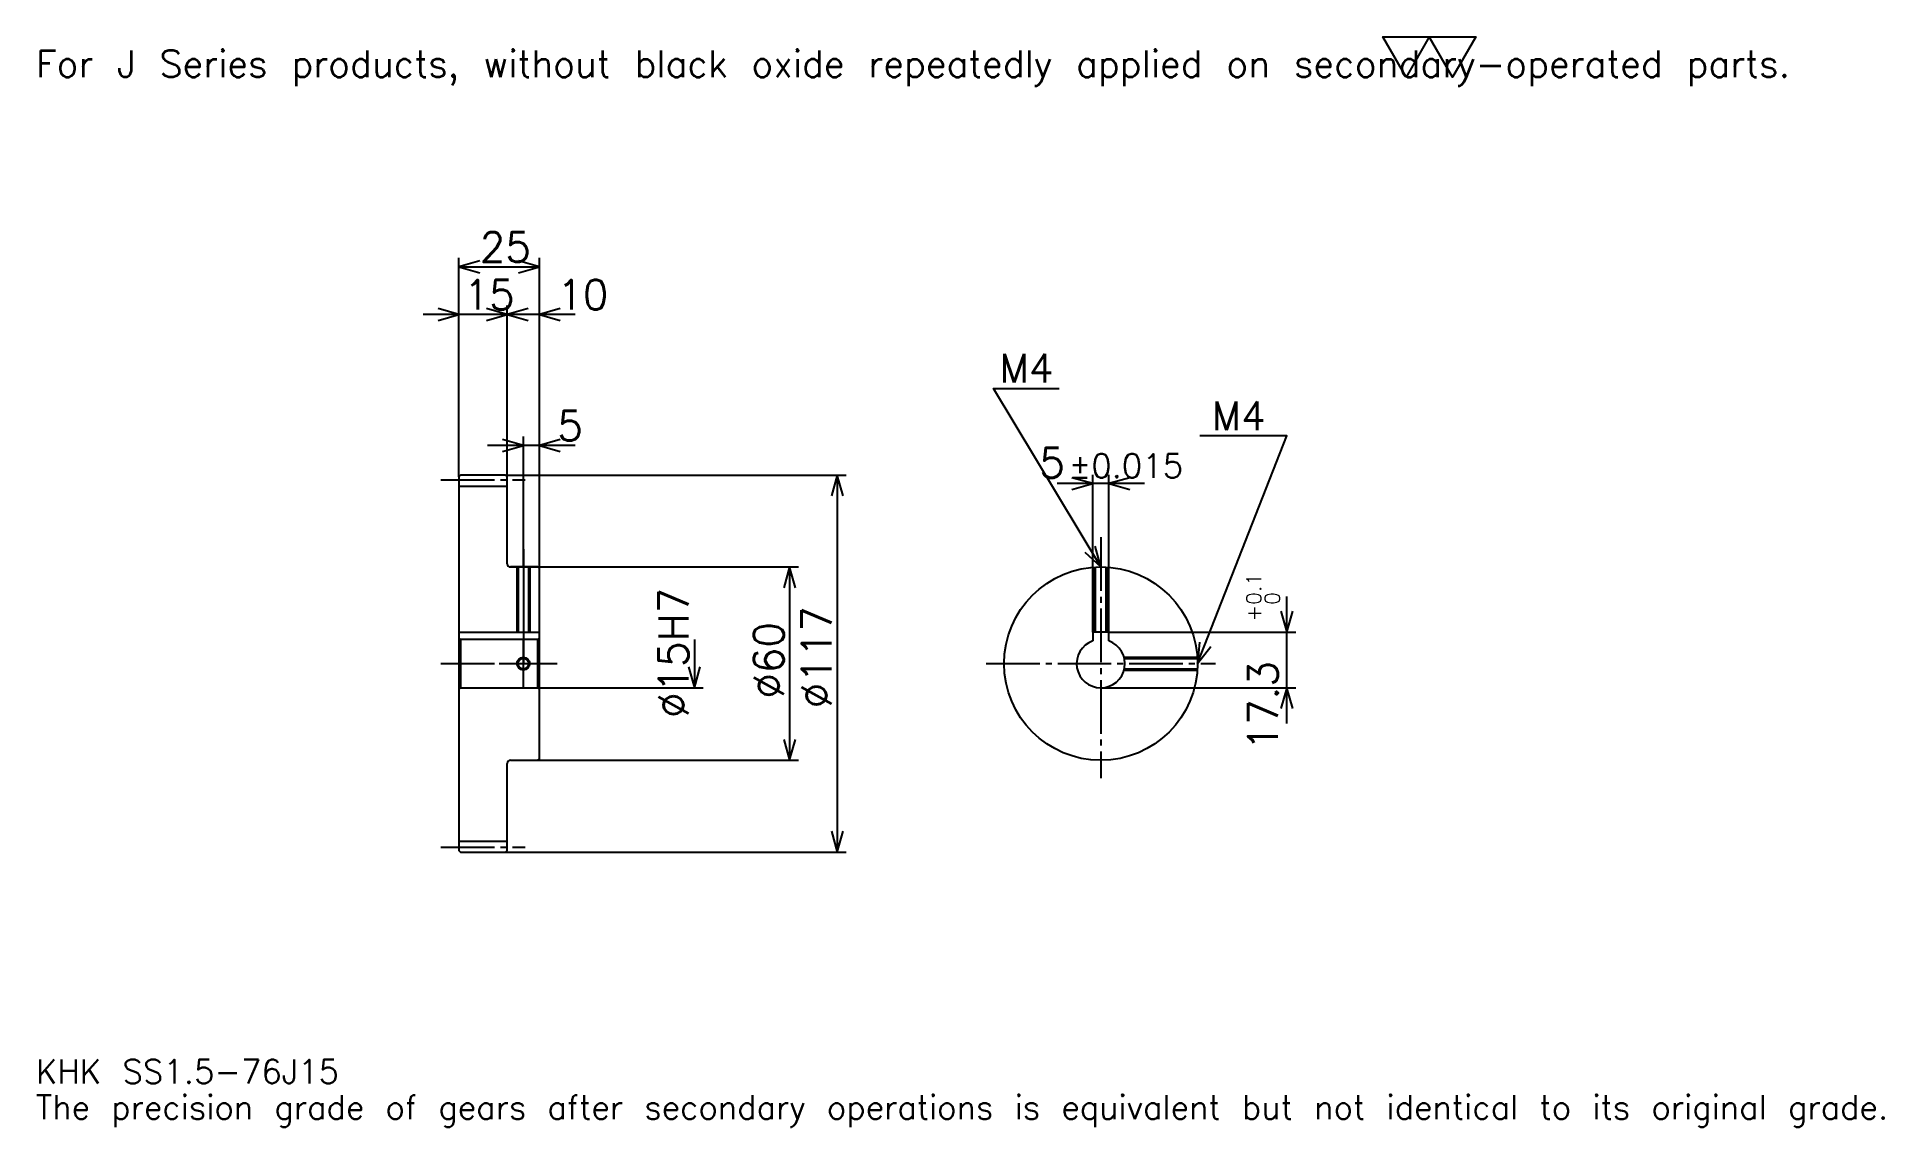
# Model space of a CAD drawing. Extents: x 19 to 592, y 7 to 345.
import ezdxf

# ---------------------------------------------------------------- set-up
doc = ezdxf.new("R2010")
doc.units = 0
doc.linetypes.add('DASHDOT', pattern=[22.173913, 16.630435, -1.847826, 1.847826, -1.847826])
doc.layers.get('0').update_dxf_attribs({"linetype": 'CONTINUOUS'})
doc.layers.add('DASHDOT', color=6, linetype='DASHDOT')
doc.styles.add('KANJI', font='TXT', dxfattribs={"bigfont": 'BIGFONT'})

msp = doc.modelspace()

# ---------------------------------------------------------------- linework, layer by layer
at = {"color": 5}
for p, q in [((149.67392, 209.097824), (149.67392, 276.543457)), ((174.67392, 209.097824), (174.67392, 276.543457)), ((149.67392, 273.771729), (174.67392, 273.771729)), ((175.76088, 258.989136), (138.58696, 258.989136)), ((185.76088, 258.989136), (153.58696, 258.989136)), ((164.67392, 209.097824), (164.67392, 261.760864)), ((185.76088, 218.336945), (158.58696, 218.336945)), ((169.67392, 209.097824), (169.67392, 221.108688)), ((149.67392, 208.597824), (149.67392, 209.097824)), ((164.17392, 209.097824), (174.67392, 209.097824)), ((164.67392, 208.597824), (164.67392, 209.097824)), ((169.67392, 180.597824), (169.67392, 209.097824)), ((169.67392, 180.597824), (169.67392, 209.097824)), ((174.67392, 209.097824), (269.836975, 209.097824)), ((174.67392, 180.097824), (174.67392, 209.097824)), ((267.065216, 209.097824), (267.065216, 92.097824)), ((362.391296, 206.467392), (335.217407, 206.467392)), ((346.304352, 160.397827), (346.304352, 209.239136)), ((351.304352, 160.397827), (351.304352, 209.239136)), ((165.67392, 180.597824), (174.67392, 180.597824)), ((174.67392, 180.597824), (255.054352, 180.597824)), ((252.282623, 180.597824), (252.282623, 120.597824)), ((406.521759, 132.010864), (406.521759, 171.484787)), ((222.717407, 158.097824), (222.717407, 143.097824)), ((351.304352, 160.397827), (409.293488, 160.397827)), ((174.67392, 143.097824), (225.489136, 143.097824)), ((348.804352, 143.097824), (409.293488, 143.097824)), ((165.67392, 120.597824), (174.67392, 120.597824)), ((174.67392, 120.597824), (255.054352, 120.597824)), ((164.17392, 92.097824), (174.67392, 92.097824)), ((174.67392, 92.097824), (269.836975, 92.097824))]:
    msp.add_line(p, q, dxfattribs=at)
at = {"color": 4}
for p, q in [((149.67392, 205.722824), (164.67392, 205.722824)), ((149.67392, 160.397827), (174.67392, 160.397827)), ((150.17392, 158.097824), (150.17392, 143.097824)), ((174.17392, 158.097824), (174.67392, 158.597824)), ((174.17392, 143.097824), (174.67392, 142.597824)), ((149.67392, 95.472824), (164.67392, 95.472824))]:
    msp.add_line(p, q, dxfattribs=at)
at = {"color": 7}
msp.add_lwpolyline([(443.478271, 332.608704), (436.271759, 345.100006), (465.097839, 345.100006), (457.891327, 332.608704), (450.684784, 345.100006), (443.478271, 332.608704)], dxfattribs=at)
at = {"color": 5}
for points in [[(156.141312, 275.619568), (149.67392, 273.771729), (156.141312, 271.92392)], [(168.206528, 271.92392), (174.67392, 273.771729), (168.206528, 275.619568)], [(143.206528, 257.141296), (149.67392, 258.989136), (143.206528, 260.836945)], [(158.206528, 257.141296), (164.67392, 258.989136), (158.206528, 260.836945)], [(171.141312, 260.836945), (164.67392, 258.989136), (171.141312, 257.141296)], [(181.141312, 260.836945), (174.67392, 258.989136), (181.141312, 257.141296)], [(348.804352, 180.597824), (315.543488, 236.032608), (335.869568, 236.032608)], [(163.206528, 216.489136), (169.67392, 218.336945), (163.206528, 220.184784)], [(181.141312, 220.184784), (174.67392, 218.336945), (181.141312, 216.489136)], [(378.804352, 150.597824), (406.521759, 221.25), (379.543518, 221.25)], [(268.913055, 202.630432), (267.065216, 209.097824), (265.217407, 202.630432)], [(339.836975, 204.619568), (346.304352, 206.467392), (339.836975, 208.315216)], [(357.771729, 208.315216), (351.304352, 206.467392), (357.771729, 204.619568)], [(343.892395, 185.192871), (348.804352, 180.597824), (347.061401, 187.094269)], [(254.130432, 174.130432), (252.282623, 180.597824), (250.434784, 174.130432)], [(404.67395, 166.865219), (406.521759, 160.397827), (408.369598, 166.865219)], [(379.446106, 157.29332), (378.804352, 150.597824), (382.886475, 155.943634)], [(220.869568, 149.565216), (222.717407, 143.097824), (224.565216, 149.565216)], [(408.369598, 136.630432), (406.521759, 143.097824), (404.67395, 136.630432)], [(250.434784, 127.065216), (252.282623, 120.597824), (254.130432, 127.065216)], [(265.217407, 98.565216), (267.065216, 92.097824), (268.913055, 98.565216)]]:
    msp.add_lwpolyline(points, dxfattribs=at)
at = {"color": 4}
for points in [[(164.67392, 181.597824), (164.67392, 208.597824), (164.17392, 209.097824), (150.17392, 209.097824), (149.67392, 208.597824), (149.67392, 142.597824)], [(165.67392, 120.597824), (174.17392, 120.597824), (174.67392, 121.097824), (174.67392, 180.097824), (174.17392, 180.597824), (165.67392, 180.597824)], [(167.67392, 180.597824), (167.67392, 160.397827)], [(168.053925, 180.597824), (168.053925, 160.397827)], [(171.293915, 180.597824), (171.293915, 160.397827)], [(171.67392, 180.597824), (171.67392, 160.397827)], [(346.804352, 160.397827), (346.804352, 180.531082)], [(347.184357, 160.397827), (347.184357, 180.554047)], [(350.424347, 160.397827), (350.424347, 180.554047)], [(350.804352, 160.397827), (350.804352, 180.531082)], [(149.67392, 142.597824), (150.17392, 143.097824), (174.17392, 143.097824), (174.17392, 158.097824), (150.17392, 158.097824), (149.67392, 158.597824)], [(351.304352, 157.668884), (351.304352, 160.397827), (346.304352, 160.397827), (346.304352, 157.668884)], [(356.032776, 152.597824), (378.73761, 152.597824)], [(356.127319, 152.217819), (378.760559, 152.217819)], [(356.127319, 148.977829), (378.760559, 148.977829)], [(356.032776, 148.597824), (378.73761, 148.597824)], [(149.67392, 142.597824), (149.67392, 92.597824), (150.17392, 92.097824), (164.17392, 92.097824), (164.67392, 92.597824), (164.67392, 119.597824)]]:
    msp.add_lwpolyline(points, dxfattribs=at)
for centre, radius in [((348.804352, 150.597824), 30), ((169.67392, 150.597824), 1.62)]:
    msp.add_circle(centre, radius, dxfattribs=at)
at = {"color": 7}
msp.add_circle((169.67392, 150.597824), 2, dxfattribs=at)
at = {"color": 4}
for centre, radius, start, end in [((165.67392, 181.597824), 1, 180, 270), ((348.804352, 150.597824), 7.5, 109.471220943, 70.528779057), ((165.67392, 119.597824), 1, 90, 180)]:
    msp.add_arc(centre, radius, start, end, dxfattribs=at)
at = {"layer": 'DASHDOT', "color": 7}
for p, q in [((144.130447, 207.597824), (170.217392, 207.597824)), ((348.804352, 189.83696), (348.804352, 115.054344)), ((169.67392, 180.597824), (169.67392, 150.597824)), ((144.130447, 150.597824), (180.217392, 150.597824)), ((313.260864, 150.597824), (384.347839, 150.597824)), ((144.130447, 93.597824), (170.217392, 93.597824))]:
    msp.add_line(p, q, dxfattribs=at)
for points in [[(169.67392, 186.141296), (169.67392, 154.85434)], [(169.67392, 143.054352), (169.67392, 158.141296)], [(162.130447, 150.597824), (177.217392, 150.597824)]]:
    msp.add_lwpolyline(points, dxfattribs=at)

# ---------------------------------------------------------------- texts
at = {"color": 7, "style": 'KANJI'}
for s, height, p in [('For J Series products, without black oxide repeatedly applied on secondary-operated parts.', 8.315217, (18.47826, 332.608704)), ('25', 9.23913, (156.168488, 275.25)), ('15', 9.23913, (151.168488, 260.467407)), ('10', 9.23913, (180.217392, 260.467407)), ('M4', 8.869566, (317.391296, 237.880432)), ('M4', 8.869566, (383.239136, 223.097824)), ('5', 9.23913, (180.217392, 219.815216)), ('5', 9.23913, (329.732971, 208.315216)), ('%%p0.015', 7.391304, (338.87854, 208.315216)), ('KHK SS1.5-76J15', 7.391304, (18.47826, 20.326086)), ('The precision grade of gears after secondary operations is equivalent but not identical to its original grade.', 7.391304, (18.47826, 9.23913))]:
    msp.add_text(s, height=height, dxfattribs=at).set_placement(p)
for s, height, p in [('%%c15H7', 9.23913, (220.869568, 133.736404)), ('0.1', 4.619565, (398.576111, 168.838287)), ('0', 4.619565, (404.304382, 168.838287)), ('%%c117', 9.23913, (265.217407, 136.739136)), ('+', 4.619565, (398.576111, 163.664368)), ('%%c60', 9.23913, (250.434784, 139.741852)), ('17.3', 9.23913, (403.75, 123.673752))]:
    msp.add_text(s, height=height, rotation=90, dxfattribs=at).set_placement(p)

doc.saveas('drawing.dxf')
